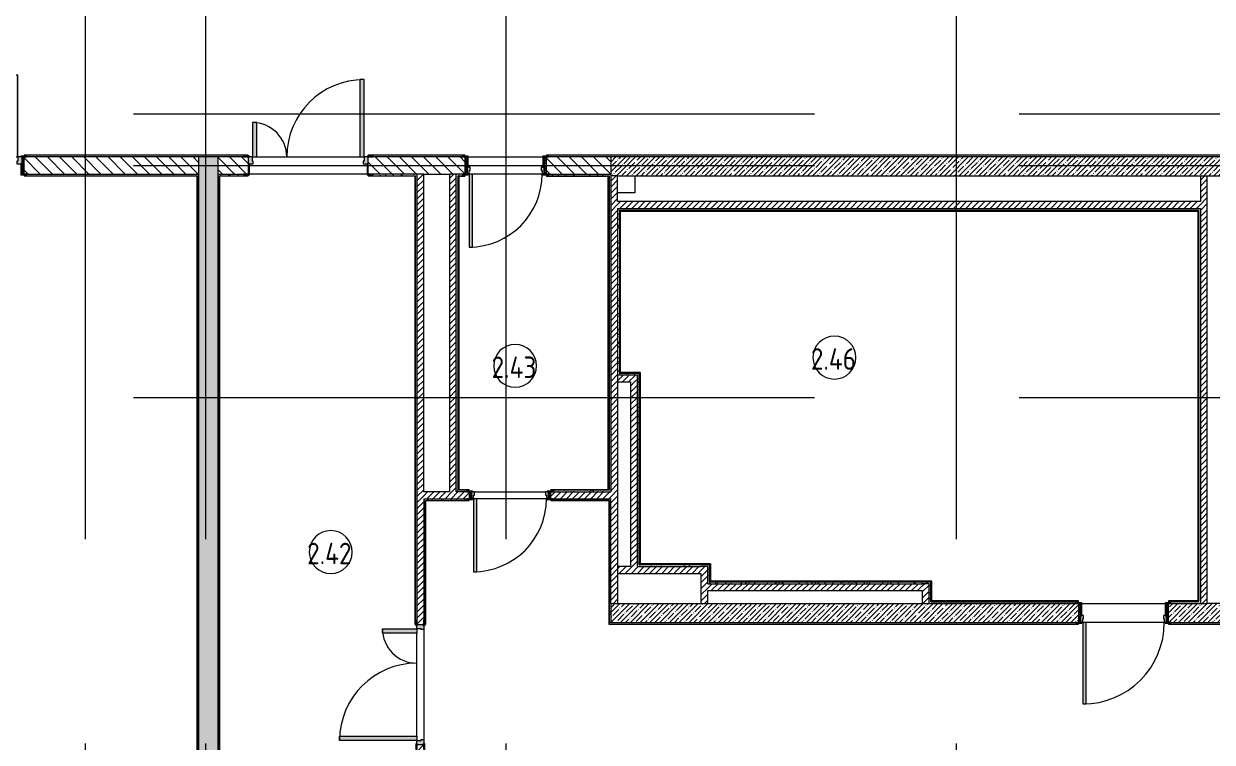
# Model space of a CAD drawing. Header units: millimetres. Extents: x -6228 to 200708, y -8553 to 29014.
# Drawn here: x 156034 to 169882, y 3785 to 12150 of the extents above; entities that cross this region are included whole.
import ezdxf

# ---------------------------------------------------------------- set-up
doc = ezdxf.new("R2010")
doc.units = ezdxf.units.MM
doc.linetypes.add('Осевая', pattern=[15875, 3175, -2381.25, 7937.5, -2381.25])
for name, color, linetype, lineweight in [('A-AREA-IDEN', 7, 'Continuous', 9), ('A-WALL-4', 7, 'Continuous', 13), ('I-WALL-6', 7, 'Continuous', 9), ('Оси-2', 7, 'Осевая', 9)]:
    doc.layers.add(name, color=color, linetype=linetype, lineweight=lineweight)
for name, color, linetype, lineweight, true_color in [('A-DOOR-5', 7, 'Continuous', 9, 0xaaaaaa), ('A-DOOR-6', 7, 'Continuous', 9, 0xe2e2e2), ('A-DOOR-FRAM-4', 7, 'Continuous', 9, 0xe2e2e2), ('A-DOOR-FRAM-5', 7, 'Continuous', 9, 0xaaaaaa), ('A-FLOR-3', 7, 'Continuous', 9, 0xaaaaaa), ('I-WALL-4', 7, 'Continuous', 9, 0x99bbae), ('I-WALL-8', 9, 'Continuous', 9, 0x808080)]:
    doc.layers.add(name, color=color, linetype=linetype, lineweight=lineweight, true_color=true_color)
doc.styles.add('GOST Common', font='GOST_Common.ttf', dxfattribs={"width": 0.9, "height": 250})
pattern_1 = [(135, (50944.32, 0), (-70.71068, -70.71068), [])]
pattern_2 = [(45, (50944.32, 0), (-35.35534, 35.35534), [])]
pattern_3 = [(45, (50944.32, 0), (-57.024626, 57.024626), []), (45, (51001.345, 0), (-57.024626, 57.024626), [100.806, -20.161, 3.353, -16.808])]
pattern_4 = [(0, (50944.32, 0), (121.92, 30.48), [10.058, -81.382, 10.058, -81.382, -487.68]), (0, (50944.32, 0), (121.92, 30.48), [-182.88, 10.058, -172.822, 10.058, -81.382, -213.36]), (0, (50944.32, 0), (121.92, 30.48), [-457.2, 10.058, -50.902, 10.058, -142.342]), (120, (50990.04, 15.24), (-87.356454, 90.345817), [10.058, -81.382, 10.058, -81.382, -487.68]), (120, (50990.04, 15.24), (-87.356454, 90.345817), [-182.88, 10.058, -172.822, 10.058, -81.382, -213.36]), (120, (50990.04, 15.24), (-87.356454, 90.345817), [-457.2, 10.058, -50.902, 10.058, -142.342]), (240, (51005.28, 76.2), (-34.563546, -120.825817), [10.058, -81.382, 10.058, -81.382, -487.68]), (240, (51005.28, 76.2), (-34.563546, -120.825817), [-182.88, 10.058, -172.822, 10.058, -81.382, -213.36]), (240, (51005.28, 76.2), (-34.563546, -120.825817), [-457.2, 10.058, -50.902, 10.058, -142.342])]

# ---------------------------------------------------------------- blocks, each defined once
blk = doc.blocks.new('110_Дверь_СКБ_1Ст_Внутренняя1 - Д-7а_л__950x2100h_Туалет-V165-План зашивки приборов отопления в осях 2 этажа 23-33')
at = {"layer": 'A-DOOR-5'}
h = blk.add_hatch(dxfattribs=at)
h.set_pattern_fill('FP_69', color=256, style=0, pattern_type=2)
h.set_pattern_definition([(135, (1776.41, 174.685), (-14.14214, -14.14214), []), (225, (1776.41, 174.685), (14.14214, -14.14214), [])])
h.paths.add_polyline_path([(537.5, 110), (512.5, 110), (512.5, -110), (537.5, -110)])
at = {"layer": 'A-DOOR-6'}
h = blk.add_hatch(color=256, dxfattribs=at)
h.paths.add_polyline_path([(487.5, 110), (487.5, 70), (477.5, 70), (477.5, 30), (512.5, 30), (512.5, 110)])
h.paths.add_polyline_path([(-462.5, 110), (-487.5, 110), (-487.5, 30), (-452.5, 30), (-452.5, 70), (-462.5, 70)])
at = {"layer": 'A-DOOR-FRAM-4'}
for points in [[(447.5, 1060), (447.5, 110), (487.5, 110), (487.5, 1060)], [(-542.5, 118), (-542.5, 110), (-472.5, 110), (-472.5, 118)], [(-487.5, 110), (-487.5, 109), (-472.5, 110)], [(-472.5, 30), (-487.5, 30), (-487.5, -110), (-472.5, -110)], [(567.5, 118), (497.5, 118), (497.5, 110), (567.5, 110)], [(497.5, 110), (497.5, 109), (512.5, 110)], [(512.5, 30), (497.5, 30), (497.5, -110), (512.5, -110)], [(-542.5, -110), (-542.5, -118), (-472.5, -118), (-472.5, -110)], [(567.5, -110), (497.5, -110), (497.5, -118), (567.5, -118)]]:
    blk.add_hatch(color=256, dxfattribs=at).paths.add_polyline_path(points)
at = {"layer": 'A-DOOR-FRAM-5'}
h = blk.add_hatch(dxfattribs=at)
h.set_pattern_fill('FP_70', color=256, style=0, pattern_type=2)
h.set_pattern_definition([(45, (-346.384, 174.685), (-14.1421, 14.1421), []), (135, (-346.384, 174.685), (-14.1421, -14.1421), [])])
h.paths.add_polyline_path([(-487.5, 110), (-512.5, 110), (-512.5, -110), (-487.5, -110)])
at = {"layer": 'A-DOOR-5'}
for p, q in [((487.5, 1060), (447.5, 1060)), ((447.5, 1060), (447.5, 110)), ((487.5, 110), (487.5, 1060)), ((447.5, 110), (487.5, 110))]:
    blk.add_line(p, q, dxfattribs=at)
blk.add_arc((487.5, 110), 950, 90, 180, dxfattribs=at)
at = {"layer": 'A-DOOR-FRAM-5'}
for p, q in [((-472.5, 118), (-542.5, 118)), ((-542.5, 118), (-542.5, 110)), ((-542.5, 110), (-472.5, 110)), ((-487.5, 110), (-512.5, 110)), ((-512.5, 110), (-512.5, -110)), ((-462.5, 110), (-487.5, 110)), ((-487.5, 110), (-487.5, 30)), ((-487.5, -110), (-487.5, 110)), ((-472.5, 110), (-487.5, 110)), ((-487.5, 110), (-487.5, 109)), ((-487.5, 109), (-472.5, 109)), ((-487.5, 30), (-452.5, 30)), ((-472.5, 30), (-487.5, 30)), ((-487.5, 30), (-487.5, -110)), ((-472.5, 110), (-472.5, 118)), ((-472.5, 109), (-472.5, 110)), ((-472.5, -110), (-472.5, 30)), ((-462.5, 70), (-462.5, 110)), ((-452.5, 70), (-462.5, 70)), ((-452.5, 30), (-452.5, 70)), ((487.5, 70), (477.5, 70)), ((477.5, 70), (477.5, 30)), ((477.5, 30), (512.5, 30)), ((487.5, 110), (487.5, 70)), ((512.5, 110), (487.5, 110)), ((567.5, 118), (497.5, 118)), ((497.5, 118), (497.5, 110)), ((512.5, 110), (497.5, 110)), ((497.5, 110), (497.5, 109)), ((497.5, 110), (567.5, 110)), ((497.5, 109), (512.5, 109)), ((512.5, 30), (497.5, 30)), ((497.5, 30), (497.5, -110)), ((512.5, 30), (512.5, 110)), ((537.5, 110), (512.5, 110)), ((512.5, 110), (512.5, -110)), ((512.5, 109), (512.5, 110)), ((512.5, -110), (512.5, 30)), ((537.5, -110), (537.5, 110)), ((567.5, 110), (567.5, 118)), ((-472.5, -110), (-542.5, -110)), ((-542.5, -110), (-542.5, -118)), ((-542.5, -118), (-472.5, -118)), ((-512.5, -110), (-487.5, -110)), ((-487.5, -110), (-472.5, -110)), ((-472.5, -118), (-472.5, -110)), ((497.5, -110), (512.5, -110)), ((567.5, -110), (497.5, -110)), ((497.5, -110), (497.5, -118)), ((497.5, -118), (567.5, -118)), ((512.5, -110), (537.5, -110)), ((567.5, -118), (567.5, -110))]:
    blk.add_line(p, q, dxfattribs=at)
blk = doc.blocks.new('110_Дверь_СКБ_2Ст - Д-2а_л_ Из коридора на лестницу-32216062-План зашивки приборов отопления в осях 2 этажа 23-33')
at = {"layer": 'A-DOOR-6'}
for points in [[(612.5, 100), (662.5, 100), (662.5, 1000), (612.5, 1000)], [(-587.5, 100), (-587.5, 500), (-637.5, 500), (-637.5, 100)], [(712.5, -100), (712.5, 20), (697.5, 20), (697.5, -100)]]:
    blk.add_hatch(color=256, dxfattribs=at).paths.add_polyline_path(points)
h = blk.add_hatch(color=256, dxfattribs=at)
h.paths.add_polyline_path([(712.5, 20), (712.5, 100), (662.5, 100), (662.5, 50), (652.5, 50), (652.5, 20)])
h.paths.add_polyline_path([(-627.5, 20), (-627.5, 50), (-637.5, 50), (-637.5, 100), (-687.5, 100), (-687.5, 20)])
at = {"layer": 'A-DOOR-FRAM-4'}
for points in [[(-672.5, 100), (-672.5, 108), (-742.5, 108), (-742.5, 100), (-721.2, 100)], [(-672.5, -100), (-672.5, 20), (-687.5, 20), (-687.5, -100)], [(767.5, 100), (767.5, 108), (697.5, 108), (697.5, 100)], [(-742.5, -108), (-672.5, -108), (-672.5, -100), (-742.5, -100)], [(767.5, -108), (767.5, -100), (697.5, -100), (697.5, -108)]]:
    blk.add_hatch(color=256, dxfattribs=at).paths.add_polyline_path(points)
at = {"layer": 'A-DOOR-5'}
for p, q in [((662.5, 1000), (612.5, 1000)), ((612.5, 1000), (612.5, 100)), ((662.5, 100), (662.5, 1000)), ((-637.5, 500), (-637.5, 100)), ((-587.5, 500), (-637.5, 500)), ((-587.5, 100), (-587.5, 500)), ((-637.5, 100), (-587.5, 100)), ((612.5, 100), (662.5, 100))]:
    blk.add_line(p, q, dxfattribs=at)
for centre, radius, start, end in [((662.5, 100), 900, 90, 180), ((-637.5, 100), 400, 360, 90)]:
    blk.add_arc(centre, radius, start, end, dxfattribs=at)
at = {"layer": 'A-DOOR-FRAM-5'}
for p, q in [((-672.5, 108), (-742.5, 108)), ((-742.5, 108), (-742.5, 100)), ((-742.5, 100), (-672.5, 100)), ((-637.5, 100), (-687.5, 100)), ((-687.5, 100), (-687.5, 20)), ((-687.5, 20), (-627.5, 20)), ((-672.5, 20), (-687.5, 20)), ((-687.5, 20), (-687.5, -100)), ((-672.5, 100), (-672.5, 108)), ((-672.5, -100), (-672.5, 20)), ((-637.5, 50), (-637.5, 100)), ((-627.5, 50), (-637.5, 50)), ((-627.5, 20), (-627.5, 50)), ((662.5, 50), (652.5, 50)), ((652.5, 50), (652.5, 20)), ((652.5, 20), (712.5, 20)), ((662.5, 100), (662.5, 50)), ((712.5, 100), (662.5, 100)), ((767.5, 108), (697.5, 108)), ((697.5, 108), (697.5, 100)), ((697.5, 100), (767.5, 100)), ((712.5, 20), (697.5, 20)), ((697.5, 20), (697.5, -100)), ((712.5, 20), (712.5, 100)), ((712.5, -100), (712.5, 20)), ((767.5, 100), (767.5, 108)), ((-672.5, -100), (-742.5, -100)), ((-742.5, -100), (-742.5, -108)), ((-742.5, -108), (-672.5, -108)), ((-687.5, -100), (-672.5, -100)), ((-672.5, -108), (-672.5, -100)), ((697.5, -100), (712.5, -100)), ((767.5, -100), (697.5, -100)), ((697.5, -100), (697.5, -108)), ((697.5, -108), (767.5, -108)), ((767.5, -108), (767.5, -100))]:
    blk.add_line(p, q, dxfattribs=at)
blk = doc.blocks.new('110_Дверь_СКБ_1Ст_Внутренняя1 - Д-8 950x2100h_охрана-V160-План зашивки приборов отопления в осях 2 этажа 23-33')
at = {"layer": 'A-DOOR-5'}
h = blk.add_hatch(dxfattribs=at)
h.set_pattern_fill('FP_33', color=256, style=0, pattern_type=2)
h.set_pattern_definition([(135, (1826.41, 164.685), (-14.14214, -14.14214), []), (225, (1826.41, 164.685), (14.14214, -14.14214), [])])
h.paths.add_polyline_path([(487.5, 100), (462.5, 100), (462.5, -100), (487.5, -100), (487.5, 62.1)])
at = {"layer": 'A-DOOR-6'}
h = blk.add_hatch(color=256, dxfattribs=at)
h.paths.add_polyline_path([(462.5, 100), (437.5, 100), (437.5, 60), (427.5, 60), (427.5, 20), (462.5, 20), (462.5, 62.1)])
h.paths.add_polyline_path([(-412.5, 100), (-437.5, 100), (-437.5, 20), (-402.5, 20), (-402.5, 60), (-412.5, 60), (-412.5, 62.1)])
at = {"layer": 'A-DOOR-FRAM-4'}
for points in [[(437.5, 950), (397.5, 950), (397.5, 100), (437.5, 100), (437.5, 583.8)], [(-492.5, 108), (-492.5, 100), (-422.5, 100), (-422.5, 108)], [(-437.5, 100), (-437.5, 99), (-422.5, 100)], [(-422.5, 20), (-437.5, 20), (-437.5, -100), (-422.5, -100)], [(517.5, 108), (447.5, 108), (447.5, 100), (517.5, 100)], [(447.5, 100), (447.5, 99), (462.5, 100)], [(462.5, 20), (447.5, 20), (447.5, -100), (462.5, -100)], [(-492.5, -100), (-492.5, -108), (-422.5, -108), (-422.5, -100)], [(447.5, -100), (447.5, -108), (517.5, -108), (517.5, -100)]]:
    blk.add_hatch(color=256, dxfattribs=at).paths.add_polyline_path(points)
at = {"layer": 'A-DOOR-FRAM-5'}
h = blk.add_hatch(dxfattribs=at)
h.set_pattern_fill('FP_34', color=256, style=0, pattern_type=2)
h.set_pattern_definition([(45, (-296.384, 164.685), (-14.1421, 14.1421), []), (135, (-296.384, 164.685), (-14.1421, -14.1421), [])])
h.paths.add_polyline_path([(-437.5, 100), (-462.5, 100), (-462.5, -100), (-437.5, -100), (-437.5, 62.1)])
at = {"layer": 'A-DOOR-5'}
for p, q in [((437.5, 950), (397.5, 950)), ((397.5, 950), (397.5, 100)), ((437.5, 100), (437.5, 950)), ((397.5, 100), (437.5, 100))]:
    blk.add_line(p, q, dxfattribs=at)
blk.add_arc((437.5, 100), 850, 90, 180, dxfattribs=at)
at = {"layer": 'A-DOOR-FRAM-5'}
for p, q in [((-422.5, 108), (-492.5, 108)), ((-492.5, 108), (-492.5, 100)), ((-492.5, 100), (-422.5, 100)), ((-437.5, 100), (-462.5, 100)), ((-462.5, 100), (-462.5, -100)), ((-412.5, 100), (-437.5, 100)), ((-437.5, 100), (-437.5, 20)), ((-437.5, -100), (-437.5, 100)), ((-422.5, 100), (-437.5, 100)), ((-437.5, 100), (-437.5, 99)), ((-437.5, 99), (-422.5, 99)), ((-437.5, 20), (-402.5, 20)), ((-422.5, 20), (-437.5, 20)), ((-437.5, 20), (-437.5, -100)), ((-422.5, 100), (-422.5, 108)), ((-422.5, 99), (-422.5, 100)), ((-422.5, -100), (-422.5, 20)), ((-412.5, 60), (-412.5, 100)), ((-402.5, 60), (-412.5, 60)), ((-402.5, 20), (-402.5, 60)), ((437.5, 60), (427.5, 60)), ((427.5, 60), (427.5, 20)), ((427.5, 20), (462.5, 20)), ((437.5, 100), (437.5, 60)), ((462.5, 100), (437.5, 100)), ((517.5, 108), (447.5, 108)), ((447.5, 108), (447.5, 100)), ((462.5, 100), (447.5, 100)), ((447.5, 100), (447.5, 99)), ((447.5, 100), (517.5, 100)), ((447.5, 99), (462.5, 99)), ((462.5, 20), (447.5, 20)), ((447.5, 20), (447.5, -100)), ((462.5, 20), (462.5, 100)), ((487.5, 100), (462.5, 100)), ((462.5, 100), (462.5, -100)), ((462.5, 99), (462.5, 100)), ((462.5, -100), (462.5, 20)), ((487.5, -100), (487.5, 100)), ((517.5, 100), (517.5, 108)), ((-422.5, -100), (-492.5, -100)), ((-492.5, -100), (-492.5, -108)), ((-492.5, -108), (-422.5, -108)), ((-462.5, -100), (-437.5, -100)), ((-437.5, -100), (-422.5, -100)), ((-422.5, -108), (-422.5, -100)), ((447.5, -100), (462.5, -100)), ((517.5, -100), (447.5, -100)), ((447.5, -100), (447.5, -108)), ((447.5, -108), (517.5, -108)), ((462.5, -100), (487.5, -100)), ((517.5, -108), (517.5, -100))]:
    blk.add_line(p, q, dxfattribs=at)
blk = doc.blocks.new('110_Дверь_СКБ_1Ст_Внутренняя1 - Д-8 950x2100h_охрана-V170-План зашивки приборов отопления в осях 2 этажа 23-33')
at = {"layer": 'A-DOOR-5'}
h = blk.add_hatch(dxfattribs=at)
h.set_pattern_fill('FP_73', color=256, style=0, pattern_type=2)
h.set_pattern_definition([(135, (1826.41, 104.685), (-14.14214, -14.14214), []), (225, (1826.41, 104.685), (14.14214, -14.14214), [])])
h.paths.add_polyline_path([(487, 40), (462, 40), (462, -40), (487, -40), (487, 4)])
at = {"layer": 'A-DOOR-6'}
h = blk.add_hatch(color=256, dxfattribs=at)
h.paths.add_polyline_path([(462, 40), (437, 40), (437, 0), (427, 0), (427, -40), (462, -40), (462, 4)])
h.paths.add_polyline_path([(-413, 40), (-438, 40), (-438, -40), (-403, -40), (-403, 0), (-413, 0)])
at = {"layer": 'A-DOOR-FRAM-4'}
for points in [[(397, 890), (397, 40), (437, 40), (437, 890)], [(-493, 48), (-493, 40), (-423, 40), (-423, 48)], [(-438, 40), (-438, 39), (-423, 40)], [(517, 48), (447, 48), (447, 40), (517, 40)], [(447, 40), (447, 39), (462, 40)], [(-423, -40), (-493, -40), (-493, -48), (-423, -48)], [(447, -39), (447, -40), (462, -39)], [(447, -40), (447, -48), (517, -48), (517, -40)]]:
    blk.add_hatch(color=256, dxfattribs=at).paths.add_polyline_path(points)
at = {"layer": 'A-DOOR-FRAM-5'}
h = blk.add_hatch(dxfattribs=at)
h.set_pattern_fill('FP_74', color=256, style=0, pattern_type=2)
h.set_pattern_definition([(45, (-296.384, 104.685), (-14.1421, 14.1421), []), (135, (-296.384, 104.685), (-14.1421, -14.1421), [])])
h.paths.add_polyline_path([(-438, 40), (-463, 40), (-463, -40), (-438, -40)])
at = {"layer": 'A-DOOR-5'}
for p, q in [((437, 890), (397, 890)), ((397, 890), (397, 40)), ((437, 40), (437, 890)), ((397, 40), (437, 40))]:
    blk.add_line(p, q, dxfattribs=at)
blk.add_arc((437, 40), 850, 90, 180, dxfattribs=at)
at = {"layer": 'A-DOOR-FRAM-5'}
for p, q in [((-423, 48), (-493, 48)), ((-493, 48), (-493, 40)), ((-493, 40), (-423, 40)), ((-438, 40), (-463, 40)), ((-463, 40), (-463, -40)), ((-413, 40), (-438, 40)), ((-438, 40), (-438, -40)), ((-438, -40), (-438, 40)), ((-423, 40), (-438, 40)), ((-438, 40), (-438, 39)), ((-438, 39), (-423, 39)), ((-423, 40), (-423, 48)), ((-423, 39), (-423, 40)), ((-413, 0), (-413, 40)), ((-403, 0), (-413, 0)), ((-403, -40), (-403, 0)), ((437, 0), (427, 0)), ((427, 0), (427, -40)), ((437, 40), (437, 0)), ((462, 40), (437, 40)), ((517, 48), (447, 48)), ((447, 48), (447, 40)), ((462, 40), (447, 40)), ((447, 40), (447, 39)), ((447, 40), (517, 40)), ((447, 39), (462, 39)), ((462, -40), (462, 40)), ((487, 40), (462, 40)), ((462, 40), (462, -40)), ((462, 39), (462, 40)), ((487, -40), (487, 40)), ((517, 40), (517, 48)), ((-423, -40), (-493, -40)), ((-493, -40), (-493, -48)), ((-493, -48), (-423, -48)), ((-463, -40), (-438, -40)), ((-423, -39), (-438, -39)), ((-438, -39), (-438, -40)), ((-438, -40), (-403, -40)), ((-438, -40), (-423, -40)), ((-423, -40), (-423, -39)), ((-423, -48), (-423, -40)), ((427, -40), (462, -40)), ((462, -39), (447, -39)), ((447, -39), (447, -40)), ((447, -40), (462, -40)), ((517, -40), (447, -40)), ((447, -40), (447, -48)), ((447, -48), (517, -48)), ((462, -40), (462, -39)), ((462, -40), (487, -40)), ((517, -48), (517, -40))]:
    blk.add_line(p, q, dxfattribs=at)
blk = doc.blocks.new('110_Дверь_СКБ_2Ст - Д-6_л__ ДОО_Дв_1450x2100h_Дверь из раздевальной в коридор-V171-План зашивки приборов отопления в осях 2 этажа 23-33')
at = {"layer": 'A-DOOR-5'}
h = blk.add_hatch(dxfattribs=at)
h.set_pattern_fill('FP_39', color=256, style=0, pattern_type=2)
h.set_pattern_definition([(135, (1576.41, 164.685), (-14.14214, -14.14214), []), (225, (1576.41, 164.685), (14.14214, -14.14214), [])])
h.paths.add_polyline_path([(737.5, -100), (737.5, 100), (712.5, 100), (712.5, -100)])
at = {"layer": 'A-DOOR-6'}
for points in [[(662.5, 100), (662.5, 1050), (612.5, 1050), (612.5, 100)], [(-587.5, 100), (-587.5, 450), (-637.5, 450), (-637.5, 100)]]:
    blk.add_hatch(color=256, dxfattribs=at).paths.add_polyline_path(points)
h = blk.add_hatch(color=256, dxfattribs=at)
h.paths.add_polyline_path([(712.5, 20), (712.5, 100), (662.5, 100), (662.5, 50), (652.5, 50), (652.5, 20)])
h.paths.add_polyline_path([(-627.5, 20), (-627.5, 50), (-637.5, 50), (-637.5, 100), (-687.5, 100), (-687.5, 20)])
at = {"layer": 'A-DOOR-FRAM-4'}
for points in [[(-672.5, 100), (-672.5, 108), (-742.5, 108), (-742.5, 100)], [(-672.5, -100), (-672.5, 20), (-687.5, 20), (-687.5, -100)], [(767.5, 100), (767.5, 108), (697.5, 108), (697.5, 100)], [(712.5, -100), (712.5, 20), (697.5, 20), (697.5, -100)], [(-672.5, -108), (-672.5, -100), (-742.5, -100), (-742.5, -108)], [(767.5, -108), (767.5, -100), (697.5, -100), (697.5, -108)]]:
    blk.add_hatch(color=256, dxfattribs=at).paths.add_polyline_path(points)
at = {"layer": 'A-DOOR-FRAM-5'}
h = blk.add_hatch(dxfattribs=at)
h.set_pattern_fill('FP_40', color=256, style=0, pattern_type=2)
h.set_pattern_definition([(45, (-546.384, 164.685), (-14.1421, 14.1421), []), (135, (-546.384, 164.685), (-14.1421, -14.1421), [])])
h.paths.add_polyline_path([(-687.5, -100), (-687.5, 100), (-712.5, 100), (-712.5, -100)])
at = {"layer": 'A-DOOR-5'}
for p, q in [((662.5, 1050), (612.5, 1050)), ((612.5, 1050), (612.5, 100)), ((662.5, 100), (662.5, 1050)), ((-637.5, 450), (-637.5, 100)), ((-587.5, 450), (-637.5, 450)), ((-587.5, 100), (-587.5, 450)), ((-637.5, 100), (-587.5, 100)), ((612.5, 100), (662.5, 100))]:
    blk.add_line(p, q, dxfattribs=at)
for centre, radius, start, end in [((662.5, 100), 950, 90, 180), ((-637.5, 100), 350, 360, 90)]:
    blk.add_arc(centre, radius, start, end, dxfattribs=at)
at = {"layer": 'A-DOOR-FRAM-5'}
for p, q in [((-672.5, 108), (-742.5, 108)), ((-742.5, 108), (-742.5, 100)), ((-742.5, 100), (-672.5, 100)), ((-687.5, 100), (-712.5, 100)), ((-712.5, 100), (-712.5, -100)), ((-637.5, 100), (-687.5, 100)), ((-687.5, 100), (-687.5, 20)), ((-687.5, -100), (-687.5, 100)), ((-687.5, 20), (-627.5, 20)), ((-672.5, 20), (-687.5, 20)), ((-687.5, 20), (-687.5, -100)), ((-672.5, 100), (-672.5, 108)), ((-672.5, -100), (-672.5, 20)), ((-637.5, 50), (-637.5, 100)), ((-627.5, 50), (-637.5, 50)), ((-627.5, 20), (-627.5, 50)), ((662.5, 50), (652.5, 50)), ((652.5, 50), (652.5, 20)), ((652.5, 20), (712.5, 20)), ((662.5, 100), (662.5, 50)), ((712.5, 100), (662.5, 100)), ((767.5, 108), (697.5, 108)), ((697.5, 108), (697.5, 100)), ((697.5, 100), (767.5, 100)), ((712.5, 20), (697.5, 20)), ((697.5, 20), (697.5, -100)), ((712.5, 20), (712.5, 100)), ((737.5, 100), (712.5, 100)), ((712.5, 100), (712.5, -100)), ((712.5, -100), (712.5, 20)), ((737.5, -100), (737.5, 100)), ((767.5, 100), (767.5, 108)), ((-672.5, -100), (-742.5, -100)), ((-742.5, -100), (-742.5, -108)), ((-742.5, -108), (-672.5, -108)), ((-712.5, -100), (-687.5, -100)), ((-687.5, -100), (-672.5, -100)), ((-672.5, -108), (-672.5, -100)), ((697.5, -100), (712.5, -100)), ((767.5, -100), (697.5, -100)), ((697.5, -100), (697.5, -108)), ((697.5, -108), (767.5, -108)), ((712.5, -100), (737.5, -100)), ((767.5, -108), (767.5, -100))]:
    blk.add_line(p, q, dxfattribs=at)
blk = doc.blocks.new('110_Дверь_СКБ_2Ст - Д-5_п_ Из игровой в коридор-32351726-План зашивки приборов отопления в осях 2 этажа 23-33')
at = {"layer": 'A-DOOR-6'}
h = blk.add_hatch(color=256, dxfattribs=at)
h.paths.add_polyline_path([(712, -40), (712, 40), (652, 40), (652, 10), (662, 10), (662, -40)])
h.paths.add_polyline_path([(-628, 40), (-688, 40), (-688, -40), (-638, -40), (-638, 10), (-628, 10)])
for points in [[(712, 39), (712, 40), (698, 39)], [(-588, -40), (-638, -40), (-638, -440), (-588, -440)], [(662, -940), (662, -40), (612, -40), (612, -940)]]:
    blk.add_hatch(color=256, dxfattribs=at).paths.add_polyline_path(points)
at = {"layer": 'A-DOOR-FRAM-4'}
for points in [[(-672, 48), (-742, 48), (-742, 40), (-672, 40)], [(768, 48), (698, 48), (698, 40), (768, 40)], [(-672, -40), (-742, -40), (-742, -48), (-672, -48)], [(768, -40), (698, -40), (698, -48), (768, -48)]]:
    blk.add_hatch(color=256, dxfattribs=at).paths.add_polyline_path(points)
at = {"layer": 'A-DOOR-5'}
for p, q in [((-638, -40), (-588, -40)), ((-638, -440), (-638, -40)), ((-588, -40), (-588, -440)), ((612, -40), (662, -40)), ((612, -940), (612, -40)), ((662, -40), (662, -940)), ((-588, -440), (-638, -440)), ((662, -940), (612, -940))]:
    blk.add_line(p, q, dxfattribs=at)
for centre, radius, start, end in [((-638, -40), 400, 270, 0), ((662, -40), 900, 180, 270)]:
    blk.add_arc(centre, radius, start, end, dxfattribs=at)
at = {"layer": 'A-DOOR-FRAM-5'}
for p, q in [((-742, 48), (-672, 48)), ((-742, 40), (-742, 48)), ((-672, 40), (-742, 40)), ((-688, 40), (-628, 40)), ((-688, -40), (-688, 40)), ((-688, 40), (-672, 40)), ((-688, 39), (-688, 40)), ((-672, 39), (-688, 39)), ((-672, 48), (-672, 40)), ((-672, 40), (-672, 39)), ((-638, 10), (-638, -40)), ((-628, 10), (-638, 10)), ((-628, 40), (-628, 10)), ((652, 40), (712, 40)), ((652, 10), (652, 40)), ((662, 10), (652, 10)), ((662, -40), (662, 10)), ((698, 40), (698, 48)), ((698, 48), (768, 48)), ((698, 39), (698, 40)), ((698, 40), (712, 40)), ((768, 40), (698, 40)), ((712, 39), (698, 39)), ((712, 40), (712, -40)), ((712, 40), (712, 39)), ((768, 48), (768, 40)), ((-742, -40), (-672, -40)), ((-742, -48), (-742, -40)), ((-672, -48), (-742, -48)), ((-638, -40), (-688, -40)), ((-672, -40), (-672, -48)), ((712, -40), (662, -40)), ((698, -48), (698, -40)), ((698, -40), (768, -40)), ((768, -48), (698, -48)), ((768, -40), (768, -48))]:
    blk.add_line(p, q, dxfattribs=at)
blk = doc.blocks.new('Марка_Помещения - Номер-25198446-План зашивки приборов отопления в осях 2 этажа 23-33')
at = {"layer": 'A-AREA-IDEN'}
for start, end in [(360, 180), (180, 360)]:
    blk.add_arc((0, 0), 2.5, start, end, dxfattribs=at)

msp = doc.modelspace()

# ---------------------------------------------------------------- hatches: boundary and pattern name
at = {"layer": 'I-WALL-4'}
for points in [[(169713.3, 9969), (169724.3, 9969), (169724.3, 9980), (162974.3, 9980), (162974.3, 9969), (169361.8, 9969)], [(162974.3, 8080), (162985.3, 8080), (162985.3, 9969), (162974.3, 9969), (162974.3, 8221)], [(169713.3, 5431), (169724.3, 5431), (169724.3, 9969), (169713.3, 9969), (169713.3, 5612.5)], [(163204.3, 8080), (163215.3, 8080), (163215.3, 8091), (162985.3, 8091), (162985.3, 8080), (163174.6, 8080)], [(163204.3, 5850), (163215.3, 5850), (163215.3, 8080), (163204.3, 8080), (163204.3, 6134.2)], [(164024.3, 5850), (164035.3, 5850), (164035.3, 5861), (163215.3, 5861), (163215.3, 5850), (163825.9, 5850)], [(164035.3, 5650), (164035.3, 5850), (164024.3, 5850), (164024.3, 5650)], [(166615.3, 5650), (166615.3, 5661), (164035.3, 5661), (164035.3, 5650), (166604.3, 5650)], [(166604.3, 5420), (166615.3, 5420), (166615.3, 5650), (166604.3, 5650), (166604.3, 5612.5)]]:
    msp.add_hatch(color=256, dxfattribs=at).paths.add_polyline_path(points)
h = msp.add_hatch(color=256, dxfattribs=at)
h.paths.add_polyline_path([(169687.4, 5420), (169724.3, 5420), (169724.3, 5431), (169374.3, 5431), (169374.3, 5420)])
h.paths.add_polyline_path([(168059.2, 5420), (168324.3, 5420), (168324.3, 5431), (166615.3, 5431), (166615.3, 5420), (166756.6, 5420)])
at = {"layer": 'I-WALL-6'}
h = msp.add_hatch(dxfattribs=at)
h.set_pattern_fill('FP_144', color=256, style=0, pattern_type=2)
h.set_pattern_definition(pattern_1)
h.paths.add_polyline_path([(158054.3, 10400), (158074.3, 10400), (158074.3, 10600), (156039.3, 10600), (156039.3, 10400), (157638.7, 10400)])
h.paths.add_polyline_path([(154559.3, 10400), (154589.3, 10400), (154589.3, 10600), (152554.3, 10600), (152554.3, 10400), (153731, 10400)])
h = msp.add_hatch(dxfattribs=at)
h.set_pattern_fill('FP_142', color=256, style=0, pattern_type=2)
h.set_pattern_definition(pattern_3)
h.paths.add_polyline_path([(158294.3, 2400), (158294.3, 10600), (158074.3, 10600), (158074.3, 2400), (158274.3, 2400)])
h = msp.add_hatch(dxfattribs=at)
h.set_pattern_fill('FP_144', color=256, style=0, pattern_type=2)
h.set_pattern_definition(pattern_1)
h.paths.add_polyline_path([(172374.3, 10400), (172395.3, 10400), (172394.3, 10600), (172374.3, 10600), (172374.3, 10568.6)])
h.paths.add_polyline_path([(172154.3, 10400), (172154.3, 10600), (170274.3, 10600), (170274.3, 10400), (171966.9, 10400)])
h.paths.add_polyline_path([(162848.9, 10400), (162874.3, 10400), (162874.3, 10600), (162124.3, 10600), (162124.3, 10400), (162197.7, 10400)])
h.paths.add_polyline_path([(160895.1, 10400), (161174.3, 10400), (161174.3, 10600), (160049.3, 10600), (160049.3, 10400), (160694.3, 10400)])
h.paths.add_polyline_path([(158294.3, 10400), (158649.3, 10400), (158649.3, 10600), (158294.3, 10600)])
h = msp.add_hatch(dxfattribs=at)
h.set_pattern_fill('FP_142', color=256, style=0, pattern_type=2)
h.set_pattern_definition(pattern_3)
h.paths.add_polyline_path([(170274.3, 10380), (170274.3, 10600), (162874.3, 10600), (162874.3, 10380), (170194.3, 10380)])
h = msp.add_hatch(dxfattribs=at)
h.set_pattern_fill('FP_145', color=256, style=0, pattern_type=2)
h.set_pattern_definition(pattern_2)
h.paths.add_polyline_path([(160614.3, 100), (160694.3, 100), (160693.3, 3755), (160614.3, 3755), (160614.3, 134.7)])
h.paths.add_polyline_path([(160694.3, 5155), (160694.3, 10400), (160614.3, 10400), (160614.3, 5155), (160693.3, 5155)])
h = msp.add_hatch(dxfattribs=at)
h.set_pattern_fill('FP_145', color=256, style=0, pattern_type=2)
h.set_pattern_definition(pattern_2)
h.paths.add_polyline_path([(160994.3, 6700), (161074.3, 6700), (161074.3, 10400), (160994.3, 10400), (160994.3, 7177.6)])
h = msp.add_hatch(dxfattribs=at)
h.set_pattern_fill('FP_145', color=256, style=0, pattern_type=2)
h.set_pattern_definition(pattern_2)
h.paths.add_polyline_path([(162954.3, 5400), (162954.3, 10380), (162874.3, 10380), (162874.3, 5400)])
h = msp.add_hatch(dxfattribs=at)
h.set_pattern_fill('FP_145', color=256, style=0, pattern_type=2)
h.set_pattern_definition(pattern_2)
h.paths.add_polyline_path([(169744.3, 5400), (169824.3, 5400), (169824.3, 10380), (169744.3, 10380), (169744.3, 5420)])
h = msp.add_hatch(dxfattribs=at)
h.set_pattern_fill('FP_145', color=256, style=0, pattern_type=2)
h.set_pattern_definition(pattern_2)
h.paths.add_polyline_path([(169744.3, 10000), (169744.3, 10080), (162954.3, 10080), (162954.3, 10000), (169361.8, 10000)])
h = msp.add_hatch(dxfattribs=at)
h.set_pattern_fill('FP_145', color=256, style=0, pattern_type=2)
h.set_pattern_definition(pattern_2)
h.paths.add_polyline_path([(162954.3, 7980), (163184.3, 7980), (163184.3, 8060), (162954.3, 8060)])
h = msp.add_hatch(dxfattribs=at)
h.set_pattern_fill('FP_145', color=256, style=0, pattern_type=2)
h.set_pattern_definition(pattern_2)
h.paths.add_polyline_path([(163104.3, 5830), (163184.3, 5830), (163184.3, 7980), (163104.3, 7980), (163104.3, 6134.2)])
h = msp.add_hatch(dxfattribs=at)
h.set_pattern_fill('FP_145', color=256, style=0, pattern_type=2)
h.set_pattern_definition(pattern_2)
h.paths.add_polyline_path([(162874.3, 6620), (162874.3, 6700), (162174.3, 6700), (162174.3, 6620), (162848.9, 6620)])
h.paths.add_polyline_path([(160895.1, 6620), (161224.3, 6620), (161224.3, 6700), (160694.3, 6700), (160694.3, 6620)])
h = msp.add_hatch(dxfattribs=at)
h.set_pattern_fill('FP_145', color=256, style=0, pattern_type=2)
h.set_pattern_definition(pattern_2)
h.paths.add_polyline_path([(163924.3, 5750), (163924.3, 5830), (162954.3, 5830), (162954.3, 5750), (163825.9, 5750)])
h = msp.add_hatch(dxfattribs=at)
h.set_pattern_fill('FP_145', color=256, style=0, pattern_type=2)
h.set_pattern_definition(pattern_2)
h.paths.add_polyline_path([(163924.3, 5400), (164004.3, 5400), (164004.3, 5830), (163924.3, 5830), (163924.3, 5612.5)])
h = msp.add_hatch(dxfattribs=at)
h.set_pattern_fill('FP_145', color=256, style=0, pattern_type=2)
h.set_pattern_definition(pattern_2)
h.paths.add_polyline_path([(166105.4, 5550), (166504.3, 5550), (166504.3, 5630), (164004.3, 5630), (164004.3, 5550), (165454.1, 5550)])
h = msp.add_hatch(dxfattribs=at)
h.set_pattern_fill('FP_145', color=256, style=0, pattern_type=2)
h.set_pattern_definition(pattern_2)
h.paths.add_polyline_path([(166584.3, 5400), (166584.3, 5630), (166504.3, 5630), (166504.3, 5400)])
h = msp.add_hatch(dxfattribs=at)
h.set_pattern_fill('FP_142', color=256, style=0, pattern_type=2)
h.set_pattern_definition(pattern_3)
h.paths.add_polyline_path([(170274.3, 5180), (170274.3, 5400), (169374.3, 5400), (169374.3, 5180), (170234.3, 5180)])
h.paths.add_polyline_path([(168294.3, 5180), (168324.3, 5180), (168324.3, 5400), (162874.3, 5400), (162874.3, 5180), (168059.2, 5180)])
at = {"layer": 'I-WALL-8'}
h = msp.add_hatch(dxfattribs=at)
h.set_pattern_fill('FP_160', color=256, style=0, pattern_type=2)
h.set_pattern_definition(pattern_4)
h.paths.add_polyline_path([(171966.9, 10600), (172134.3, 10600), (172133.3, 10620), (162124.3, 10620), (162124.3, 10608), (162154.3, 10608), (162154.3, 10600), (170274.3, 10600)])
h.paths.add_polyline_path([(161144.3, 10600), (161144.3, 10608), (161174.3, 10608), (161174.3, 10620), (160049.3, 10620), (160049.3, 10608), (160104.3, 10608), (160104.3, 10600), (160895.1, 10600)])
h.paths.add_polyline_path([(158074.3, 10600), (158594.3, 10600), (158594.3, 10608), (158649.3, 10608), (158649.3, 10620), (156039.3, 10620), (156039.3, 10608), (156069.3, 10608), (156069.3, 10600), (157638.7, 10600)])
h.paths.add_polyline_path([(154559.3, 10600), (154559.3, 10608), (154589.3, 10608), (154589.3, 10620), (151753.3, 10620), (151753.3, 10600), (153731, 10600)])
h = msp.add_hatch(dxfattribs=at)
h.set_pattern_fill('FP_160', color=256, style=0, pattern_type=2)
h.set_pattern_definition(pattern_4)
h.paths.add_polyline_path([(157638.7, 10380), (158054.3, 10380), (158054.3, 10400), (156069.3, 10400), (156069.3, 10392), (156039.3, 10392), (156039.3, 10380), (156336.1, 10380)])
h.paths.add_polyline_path([(154589.3, 10380), (154589.3, 10392), (154559.3, 10392), (154559.3, 10400), (152554.3, 10400), (152554.3, 10380), (154559.3, 10380)])
h = msp.add_hatch(dxfattribs=at)
h.set_pattern_fill('FP_160', color=256, style=0, pattern_type=2)
h.set_pattern_definition(pattern_4)
h.paths.add_polyline_path([(158054.3, 150), (158074.3, 150), (158074.3, 10400), (158054.3, 10400), (158054.3, 265.1)])
h = msp.add_hatch(dxfattribs=at)
h.set_pattern_fill('FP_160', color=256, style=0, pattern_type=2)
h.set_pattern_definition(pattern_4)
h.paths.add_polyline_path([(160594.3, 10380), (160594.3, 10400), (160104.3, 10400), (160104.3, 10392), (160049.3, 10392), (160049.3, 10380), (160243.8, 10380)])
h.paths.add_polyline_path([(158594.3, 10380), (158649.3, 10380), (158649.3, 10392), (158594.3, 10392), (158594.3, 10400), (158294.3, 10400), (158294.3, 10380), (158314.3, 10380)])
h = msp.add_hatch(dxfattribs=at)
h.set_pattern_fill('FP_160', color=256, style=0, pattern_type=2)
h.set_pattern_definition(pattern_4)
h.paths.add_polyline_path([(160594.3, 150), (160614.3, 150), (160614, 3700), (160606.3, 3700), (160606.3, 3755), (160594.3, 3755), (160594.3, 170)])
h.paths.add_polyline_path([(160606.3, 5155), (160606.3, 5210), (160614.3, 5210), (160614.3, 10400), (160594.3, 10400), (160594.3, 5155)])
h = msp.add_hatch(dxfattribs=at)
h.set_pattern_fill('FP_160', color=256, style=0, pattern_type=2)
h.set_pattern_definition(pattern_4)
h.paths.add_polyline_path([(162854.3, 10380), (162874.3, 10380), (162874.3, 10400), (162154.3, 10399.2), (162154.3, 10392), (162124.3, 10392), (162124.3, 10380), (162848.9, 10380)])
h.paths.add_polyline_path([(161103.3, 10380), (161174.3, 10380), (161174.3, 10392), (161144.3, 10392.5), (161144.3, 10400), (161074.3, 10400), (161074.3, 10380), (161094.3, 10380)])
h = msp.add_hatch(dxfattribs=at)
h.set_pattern_fill('FP_160', color=256, style=0, pattern_type=2)
h.set_pattern_definition(pattern_4)
h.paths.add_polyline_path([(158294.3, 2400), (158314.3, 2400), (158314.3, 10380), (158294.3, 10380), (158294.3, 4047.4)])
h = msp.add_hatch(dxfattribs=at)
h.set_pattern_fill('FP_160', color=256, style=0, pattern_type=2)
h.set_pattern_definition(pattern_4)
h.paths.add_polyline_path([(161094.3, 6720), (161094.3, 10380), (161074.3, 10380), (161074.3, 6720)])
h = msp.add_hatch(dxfattribs=at)
h.set_pattern_fill('FP_160', color=256, style=0, pattern_type=2)
h.set_pattern_definition(pattern_4)
h.paths.add_polyline_path([(162874.3, 6700), (162874.3, 10380), (162854.3, 10380), (162854.3, 6700)])
h = msp.add_hatch(dxfattribs=at)
h.set_pattern_fill('FP_160', color=256, style=0, pattern_type=2)
h.set_pattern_definition(pattern_4)
h.paths.add_polyline_path([(169724.3, 9980), (169744.3, 9980), (169744.3, 10000), (162954.3, 10000), (162954.3, 9980), (169361.8, 9980)])
h = msp.add_hatch(dxfattribs=at)
h.set_pattern_fill('FP_160', color=256, style=0, pattern_type=2)
h.set_pattern_definition(pattern_4)
h.paths.add_polyline_path([(162954.3, 8060), (162974.3, 8060), (162974.3, 9980), (162954.3, 9980), (162954.3, 8221)])
h = msp.add_hatch(dxfattribs=at)
h.set_pattern_fill('FP_160', color=256, style=0, pattern_type=2)
h.set_pattern_definition(pattern_4)
h.paths.add_polyline_path([(169744.3, 5420), (169744.3, 9980), (169724.3, 9980), (169724.3, 5420)])
h = msp.add_hatch(dxfattribs=at)
h.set_pattern_fill('FP_160', color=256, style=0, pattern_type=2)
h.set_pattern_definition(pattern_4)
h.paths.add_polyline_path([(163184.3, 8060), (163204.3, 8060), (163204.3, 8080), (162974.3, 8080), (162974.3, 8060), (163174.6, 8060)])
h = msp.add_hatch(dxfattribs=at)
h.set_pattern_fill('FP_160', color=256, style=0, pattern_type=2)
h.set_pattern_definition(pattern_4)
h.paths.add_polyline_path([(163204.3, 5830), (163204.3, 8060), (163184.3, 8060), (163184.3, 5830)])
h = msp.add_hatch(dxfattribs=at)
h.set_pattern_fill('FP_160', color=256, style=0, pattern_type=2)
h.set_pattern_definition(pattern_4)
h.paths.add_polyline_path([(162854.3, 6700), (162854.3, 6720), (162174.3, 6720), (162174.3, 6708), (162204.3, 6708), (162204.3, 6700), (162848.9, 6700)])
h.paths.add_polyline_path([(161074.3, 6700), (161194.3, 6700), (161194.3, 6708), (161224.3, 6708), (161224.3, 6720), (161074.3, 6720)])
h = msp.add_hatch(dxfattribs=at)
h.set_pattern_fill('FP_160', color=256, style=0, pattern_type=2)
h.set_pattern_definition(pattern_4)
h.paths.add_polyline_path([(162874.3, 6600), (162874.3, 6620), (162204.3, 6619.1), (162204.3, 6612), (162174.3, 6612), (162174.3, 6600), (162854.3, 6600)])
h.paths.add_polyline_path([(161224.3, 6600), (161224.3, 6612), (161194.3, 6612), (161194.3, 6620), (160694.3, 6620), (160694.3, 6600), (161194.3, 6600)])
h = msp.add_hatch(dxfattribs=at)
h.set_pattern_fill('FP_160', color=256, style=0, pattern_type=2)
h.set_pattern_definition(pattern_4)
h.paths.add_polyline_path([(160714.3, 150), (160714.3, 3755), (160702.3, 3755), (160702.3, 3700), (160694.3, 3700), (160694.3, 150)])
h.paths.add_polyline_path([(160702.3, 5155), (160714.3, 5155), (160714.3, 6600), (160694.3, 6600), (160695.1, 5210), (160702.3, 5210), (160702.3, 5168.3)])
h = msp.add_hatch(dxfattribs=at)
h.set_pattern_fill('FP_160', color=256, style=0, pattern_type=2)
h.set_pattern_definition(pattern_4)
h.paths.add_polyline_path([(162874.3, 5180), (162874.3, 6600), (162854.3, 6600), (162854.3, 5180)])
h = msp.add_hatch(dxfattribs=at)
h.set_pattern_fill('FP_160', color=256, style=0, pattern_type=2)
h.set_pattern_definition(pattern_4)
h.paths.add_polyline_path([(164024.3, 5830), (164024.3, 5850), (163204.3, 5850), (163204.3, 5830), (164004.3, 5830)])
h = msp.add_hatch(dxfattribs=at)
h.set_pattern_fill('FP_160', color=256, style=0, pattern_type=2)
h.set_pattern_definition(pattern_4)
h.paths.add_polyline_path([(164024.3, 5630), (164024.3, 5830), (164004.3, 5830), (164004.3, 5630)])
h = msp.add_hatch(dxfattribs=at)
h.set_pattern_fill('FP_160', color=256, style=0, pattern_type=2)
h.set_pattern_definition(pattern_4)
h.paths.add_polyline_path([(166584.3, 5630), (166604.3, 5630), (166604.3, 5650), (164024.3, 5650), (164024.3, 5630), (166504.3, 5630)])
h = msp.add_hatch(dxfattribs=at)
h.set_pattern_fill('FP_160', color=256, style=0, pattern_type=2)
h.set_pattern_definition(pattern_4)
h.paths.add_polyline_path([(166604.3, 5400), (166604.3, 5630), (166584.3, 5630), (166584.3, 5400)])
h = msp.add_hatch(dxfattribs=at)
h.set_pattern_fill('FP_160', color=256, style=0, pattern_type=2)
h.set_pattern_definition(pattern_4)
h.paths.add_polyline_path([(169744.3, 5400), (169744.3, 5420), (169374.3, 5420), (169374.3, 5408), (169404.3, 5408), (169404.3, 5400), (169687.4, 5400)])
h.paths.add_polyline_path([(168059.2, 5400), (168294.3, 5400.4), (168294.3, 5408), (168324.3, 5408), (168324.3, 5420), (166604.3, 5420), (166604.3, 5400), (166756.6, 5400)])
h = msp.add_hatch(dxfattribs=at)
h.set_pattern_fill('FP_160', color=256, style=0, pattern_type=2)
h.set_pattern_definition(pattern_4)
h.paths.add_polyline_path([(169374.3, 5160), (170274.3, 5160), (170274.3, 5180), (169404.3, 5180), (169404.3, 5172), (169374.3, 5172)])
h.paths.add_polyline_path([(168324.3, 5160), (168324.3, 5172), (168294.3, 5172), (168294.3, 5180), (162854.3, 5180), (162854.3, 5160), (168059.2, 5160)])

# ---------------------------------------------------------------- linework, layer by layer
at = {"layer": 'A-FLOR-3'}
for p, q in [((163154.3, 10380), (163154.3, 10180)), ((163154.3, 10180), (162954.3, 10180))]:
    msp.add_line(p, q, dxfattribs=at)
at = {"layer": 'A-WALL-4'}
for p, q in [((158074.3, 10600), (156069.3, 10600)), ((158074.3, 10400), (158074.3, 10600)), ((158294.3, 10600), (158294.3, 2400)), ((172134.3, 10620), (162124.3, 10620)), ((162874.3, 10600), (162874.3, 6700)), ((156069.3, 10400), (158074.3, 10400)), ((158294.3, 10400), (158594.3, 10400)), ((160694.3, 10400), (160104.3, 10400)), ((160614.3, 10400), (160614.3, 5210)), ((161144.3, 10400), (160994.3, 10400)), ((161074.3, 6700), (161074.3, 10400)), ((162154.3, 10400), (162874.3, 10400)), ((158054.3, 10379), (158054.3, 10380)), ((158314.3, 10380), (158314.3, 2400)), ((160594.3, 5155), (160594.3, 10380)), ((162954.3, 10380), (162874.3, 10380)), ((162954.3, 10000), (162954.3, 8060)), ((162974.3, 9980), (169724.3, 9980)), ((162974.3, 9980), (162974.3, 8080)), ((169724.3, 9969), (169724.3, 9980)), ((169744.3, 10000), (169744.3, 5400)), ((162974.3, 8080), (162985.3, 8080)), ((163204.3, 5850), (163204.3, 8060)), ((161194.3, 6700), (161074.3, 6700)), ((162204.3, 6700), (162874.3, 6700)), ((160694.3, 6620), (161194.3, 6620)), ((160694.3, 6620), (160694.3, 5210)), ((160714.3, 6600), (160714.3, 5155)), ((162854.3, 6600), (162174.3, 6600)), ((162204.3, 6620), (162874.3, 6620)), ((162874.3, 5400), (162874.3, 6620)), ((163184.3, 5830), (163924.3, 5830)), ((163204.3, 5850), (163215.3, 5850)), ((164004.3, 5630), (164004.3, 5830)), ((164024.3, 5650), (164024.3, 5830)), ((164004.3, 5630), (166504.3, 5630)), ((164024.3, 5650), (164035.3, 5650)), ((166604.3, 5420), (166604.3, 5630)), ((166604.3, 5420), (168324.3, 5420)), ((169724.3, 5420), (169374.3, 5420)), ((169724.3, 5420), (169724.3, 5431)), ((162874.3, 5400), (162954.3, 5400)), ((166584.3, 5400), (168294.3, 5400)), ((169404.3, 5400), (169824.3, 5400)), ((162874.3, 5180), (168294.3, 5180)), ((169404.3, 5180), (170274.3, 5180))]:
    msp.add_line(p, q, dxfattribs=at)
at = {"layer": 'I-WALL-6'}
for p, q in [((156039.3, 10621), (156039.3, 10608)), ((158649.3, 10621), (156039.3, 10621)), ((158649.3, 10620), (156039.3, 10620)), ((158594.3, 10600), (158074.3, 10600)), ((158649.3, 10608), (158649.3, 10621)), ((158749.3, 10600), (159949.3, 10600)), ((160049.3, 10621), (160049.3, 10608)), ((161174.3, 10621), (160049.3, 10621)), ((161174.3, 10620), (160049.3, 10620)), ((161144.3, 10600), (160104.3, 10600)), ((161174.3, 10608), (161174.3, 10621)), ((161214.3, 10600), (162084.3, 10600)), ((162124.3, 10621), (162124.3, 10608)), ((172133.3, 10621), (162124.3, 10621)), ((170274.3, 10600), (162154.3, 10600)), ((166644.7, 10622), (166644.7, 10621)), ((167635.7, 10622), (166663.6, 10622)), ((166663.6, 10622), (166663.6, 10621)), ((167253.8, 10621), (167253.8, 10622)), ((167635.7, 10621), (167635.7, 10622)), ((156039.3, 10392), (156039.3, 10379)), ((158074.3, 150), (158074.3, 10400)), ((158649.3, 10379), (158649.3, 10392)), ((160034.3, 10400), (158664.3, 10400)), ((160049.3, 10392), (160049.3, 10379)), ((160694.3, 10400), (160994.3, 10400)), ((160694.3, 6700), (160694.3, 10400)), ((160994.3, 10400), (160994.3, 6700)), ((161174.3, 10371), (161174.3, 10392)), ((162074.3, 10400), (161264.3, 10400)), ((162124.3, 10392), (162124.3, 10371)), ((156039.3, 10380), (158054.3, 10380)), ((156039.3, 10379), (158053.3, 10379)), ((158053.3, 10379), (158053.3, 171)), ((158054.3, 150), (158054.3, 10379)), ((158314.3, 10380), (158649.3, 10380)), ((158315.3, 10379), (158649.3, 10379)), ((158315.3, 522), (158315.3, 10379)), ((160049.3, 10380), (160594.3, 10380)), ((160049.3, 10379), (160593.3, 10379)), ((160593.3, 10379), (160593.3, 5155)), ((161094.3, 10380), (161174.3, 10380)), ((161094.3, 6720), (161094.3, 10380)), ((161174.3, 10371), (161103.3, 10371)), ((161103.3, 10371), (161103.3, 6729)), ((162124.3, 10380), (162854.3, 10380)), ((162845.3, 10371), (162124.3, 10371)), ((162845.3, 6729), (162845.3, 10371)), ((162854.3, 10380), (162854.3, 6720)), ((162954.3, 10080), (162954.3, 10380)), ((162954.3, 10380), (170194.3, 10380)), ((169744.3, 10380), (169744.3, 10080)), ((169824.3, 5400), (169824.3, 10380)), ((169744.3, 10080), (162954.3, 10080)), ((162954.3, 10000), (169744.3, 10000)), ((162985.3, 9969), (169713.3, 9969)), ((162985.3, 9969), (162985.3, 8080)), ((169713.3, 9969), (169713.3, 5431)), ((169724.3, 9969), (169724.3, 5431)), ((163184.3, 8060), (162954.3, 8060)), ((162954.3, 8060), (162954.3, 5400)), ((163215.3, 8091), (162985.3, 8091)), ((163204.3, 8080), (162985.3, 8080)), ((163184.3, 5830), (163184.3, 8060)), ((163204.3, 8060), (163204.3, 8080)), ((163215.3, 8091), (163215.3, 5850)), ((162954.3, 7980), (163104.3, 7980)), ((163104.3, 7980), (163104.3, 5830)), ((160994.3, 6700), (160694.3, 6700)), ((161224.3, 6720), (161094.3, 6720)), ((161103.3, 6729), (161224.3, 6729)), ((161224.3, 6708), (161224.3, 6729)), ((161284.3, 6700), (162114.3, 6700)), ((162174.3, 6729), (162174.3, 6708)), ((162174.3, 6729), (162845.3, 6729)), ((162854.3, 6720), (162174.3, 6720)), ((160714.3, 6600), (161224.3, 6600)), ((160715.3, 6599), (161224.3, 6599)), ((160715.3, 5155), (160715.3, 6599)), ((161224.3, 6599), (161224.3, 6612)), ((162124.3, 6620), (161314.3, 6620)), ((162174.3, 6612), (162174.3, 6599)), ((162174.3, 6599), (162853.3, 6599)), ((162853.3, 6599), (162853.3, 5159)), ((162854.3, 6600), (162854.3, 5160)), ((163104.3, 5830), (162954.3, 5830)), ((164035.3, 5861), (163215.3, 5861)), ((164024.3, 5850), (163215.3, 5850)), ((164004.3, 5830), (163924.3, 5830)), ((164024.3, 5830), (164024.3, 5850)), ((164035.3, 5861), (164035.3, 5650)), ((162954.3, 5750), (163924.3, 5750)), ((163924.3, 5750), (163924.3, 5400)), ((164004.3, 5550), (166504.3, 5550)), ((164004.3, 5400), (164004.3, 5550)), ((166615.3, 5661), (164035.3, 5661)), ((166604.3, 5650), (164035.3, 5650)), ((166584.3, 5630), (166504.3, 5630)), ((166504.3, 5550), (166504.3, 5400)), ((166584.3, 5400), (166584.3, 5630)), ((166604.3, 5630), (166604.3, 5650)), ((166615.3, 5431), (166615.3, 5661)), ((168324.3, 5431), (166615.3, 5431)), ((168324.3, 5408), (168324.3, 5431)), ((169374.3, 5431), (169374.3, 5408)), ((169713.3, 5431), (169374.3, 5431)), ((162874.3, 5400), (162874.3, 5180)), ((162954.3, 5400), (166584.3, 5400)), ((168364.3, 5400), (169334.3, 5400)), ((170194.3, 5400), (169824.3, 5400)), ((160593.3, 5155), (160606.3, 5155)), ((160702.3, 5155), (160715.3, 5155)), ((162853.3, 5159), (168324.3, 5159)), ((162854.3, 5160), (168324.3, 5160)), ((168324.3, 5159), (168324.3, 5172)), ((169324.3, 5180), (168414.3, 5180)), ((169374.3, 5172), (169374.3, 5159)), ((169374.3, 5160), (170274.3, 5160)), ((169374.3, 5159), (170294.3, 5159)), ((160614.3, 3855), (160614.3, 5055)), ((160694.3, 5095), (160694.3, 3815))]:
    msp.add_line(p, q, dxfattribs=at)
at = {"layer": 'Оси-2'}
for p, q in [((156754.3, 593.7), (156754.3, 19528.3)), ((158154.3, 593.7), (158154.3, 19528.3)), ((161654.3, 593.7), (161654.3, 19528.3)), ((166904.3, 593.7), (166904.3, 19415.1)), ((135881, 11100), (171263.3, 11100)), ((135881, 10500), (171263.3, 10500)), ((135881, 7800), (173704.3, 7800))]:
    msp.add_line(p, q, dxfattribs=at)

# ---------------------------------------------------------------- block references
at = {"layer": 'A-AREA-IDEN', "xscale": 99.99999999999993, "yscale": 99.99999999999993, "zscale": 99.99999999999993}
for p in [(165480.2, 8263.5), (161759.9, 8167.5), (159610.7, 5999.1)]:
    msp.add_blockref('Марка_Помещения - Номер-25198446-План зашивки приборов отопления в осях 2 этажа 23-33', p, dxfattribs=at)
at = {"layer": 'A-DOOR-5'}
for name, p in [('110_Дверь_СКБ_2Ст - Д-6_л__ ДОО_Дв_1450x2100h_Дверь из раздевальной в коридор-V171-План зашивки приборов отопления в осях 2 этажа 23-33', (155301.8, 10500)), ('110_Дверь_СКБ_2Ст - Д-2а_л_ Из коридора на лестницу-32216062-План зашивки приборов отопления в осях 2 этажа 23-33', (159336.8, 10500))]:
    msp.add_blockref(name, p, dxfattribs=at)
for name, p, rotation in [('110_Дверь_СКБ_1Ст_Внутренняя1 - Д-8 950x2100h_охрана-V160-План зашивки приборов отопления в осях 2 этажа 23-33', (161661.8, 10500), 180), ('110_Дверь_СКБ_1Ст_Внутренняя1 - Д-8 950x2100h_охрана-V170-План зашивки приборов отопления в осях 2 этажа 23-33', (161711.8, 6660), 180), ('110_Дверь_СКБ_1Ст_Внутренняя1 - Д-7а_л__950x2100h_Туалет-V165-План зашивки приборов отопления в осях 2 этажа 23-33', (168861.8, 5290), 180), ('110_Дверь_СКБ_2Ст - Д-5_п_ Из игровой в коридор-32351726-План зашивки приборов отопления в осях 2 этажа 23-33', (160654.3, 4467.5), 269.9999999999999)]:
    msp.add_blockref(name, p, dxfattribs=dict(at, rotation=rotation))

# ---------------------------------------------------------------- texts
at = {"layer": 'A-AREA-IDEN', "char_height": 250, "width": 685.443, "attachment_point": 1, "style": 'GOST Common'}
for s, insert in [('2.46', (165205.5, 8372)), ('2.43', (161485.2, 8276)), ('2.42', (159335.9, 6107.6))]:
    msp.add_mtext(s, dxfattribs=dict(at, insert=insert))

doc.saveas('drawing.dxf')
